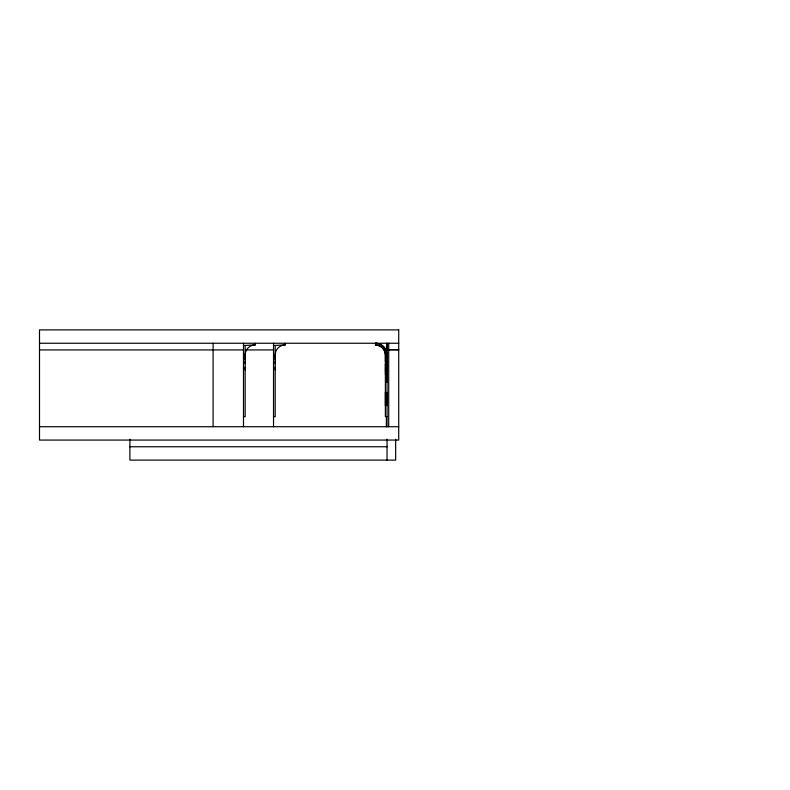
<?xml version="1.0" encoding="UTF-8"?>
<svg xmlns="http://www.w3.org/2000/svg" width="790" height="790" viewBox="0 0 790 790"><rect width="100%" height="100%" fill="white"/><g stroke="black" fill="none" stroke-linecap="round" stroke-linejoin="round"><path stroke-width="1.19" d="M245.157 369.937L245.157 367.232M245.157 363.696L245.157 361.366M245.157 359.736L245.157 356.231M275.197 369.937L275.197 367.232M275.197 363.696L275.197 361.366M275.197 359.736L275.197 356.231M385.372 359.144L385.372 354.947A11.949 11.949 0 0 0 385.342 354.137A9.993 9.993 0 0 0 375.359 344.934M385.372 405.675L385.372 392.383M385.372 374.272L385.372 363.933M385.372 361.366L385.372 359.736M385.372 356.794L385.372 357.87M387.041 405.675L387.041 392.383M387.041 382.429L387.041 365.79M387.041 361.366L387.041 359.736M387.041 356.813L387.041 357.87M387.041 356.932C387.999 350.079 382.488 342.998 375.349 343.255A11.633 11.633 0 0 1 387.031 354.69L387.051 355.707M387.041 355.619L387.041 356.231M385.372 356.349L385.362 354.72A9.915 9.915 0 0 0 375.359 345.003M243.488 345.516L255.17 344.924L255.17 343.255M273.528 345.516L285.22 344.924L285.22 343.255M254.271 344.963L255.17 344.924A10.013 10.013 0 0 0 245.157 354.937L245.186 354.137A11.949 11.949 0 0 0 245.157 354.947L245.157 355.54M39.5 343.255L398.723 343.255M387.041 348.262L386.705 349.595L398.723 349.595M39.5 349.931L243.488 349.931M245.799 349.931L273.528 349.931M387.041 349.931L398.723 349.931M243.488 416.705L245.157 416.705L245.157 346.316M273.528 416.705L275.197 416.705L275.197 346.316M387.041 416.705L386.369 416.705L386.369 426.719M39.5 426.719L398.723 426.719M129.896 446.745L387.041 446.745M387.041 356.695L387.041 359.144M275.206 355.885L275.197 354.947A11.949 11.949 0 0 1 275.226 354.137A9.993 9.993 0 0 1 285.22 344.934M395.662 439.191L395.662 460.106L129.896 460.106L129.896 439.191M388.71 343.255L388.71 426.719M387.041 358.571L387.041 364.684M387.041 343.255L387.041 426.719M387.041 439.191L387.041 460.106M386.873 343.255L386.873 348.262M385.372 358.571L385.372 365.79M385.372 366.521L385.372 372.416M385.372 373.551L385.372 416.705M273.528 343.255L273.528 426.719M243.488 343.255L243.488 426.719M213.103 343.255L213.103 426.719M398.723 329.894L39.5 329.894L39.5 440.07L398.723 440.07L398.723 329.894"/></g></svg>
